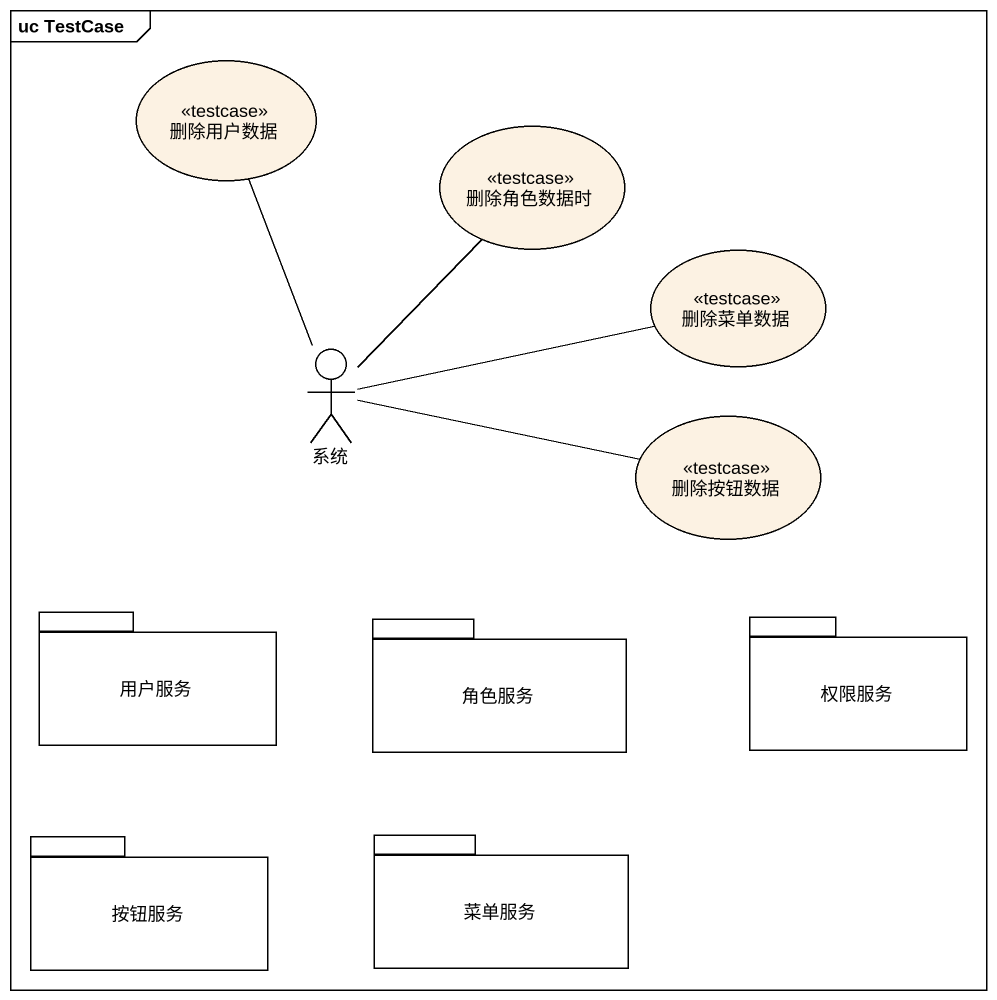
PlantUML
@startuml
mainframe uc TestCase
usecase 删除用户数据 <<testcase>> #FCF2E3
usecase 删除角色数据时 <<testcase>> #FCF2E3
usecase 删除菜单数据 <<testcase>> #FCF2E3
actor 系统
usecase 删除按钮数据 <<testcase>> #FCF2E3
package 用户服务 {
}
package 角色服务 {
}
package 权限服务 {
}
package 按钮服务 {
}
package 菜单服务 {
}
系统 -up- 删除用户数据
系统 -up- 删除角色数据时
系统 -right- 删除菜单数据
系统 -right- 删除按钮数据
@enduml
